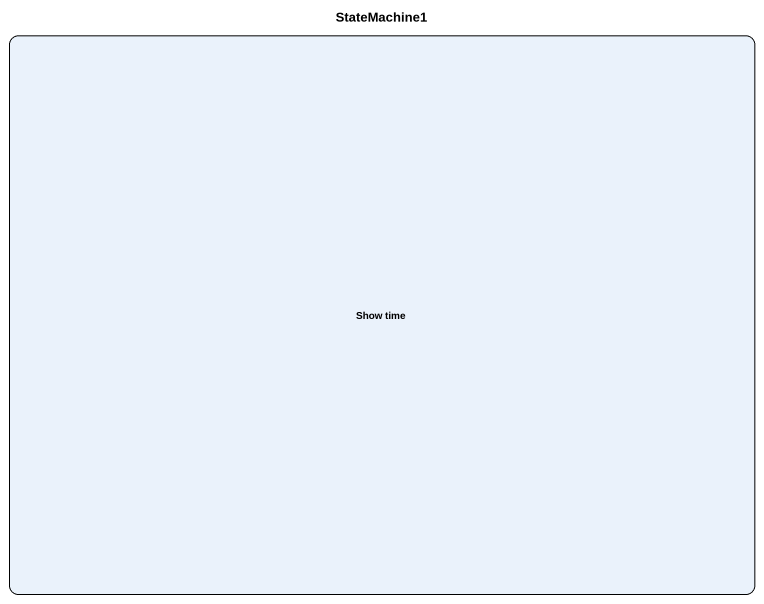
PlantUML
@startuml
title StateMachine1
hide empty description
state "Show time" as Show_time
@enduml
